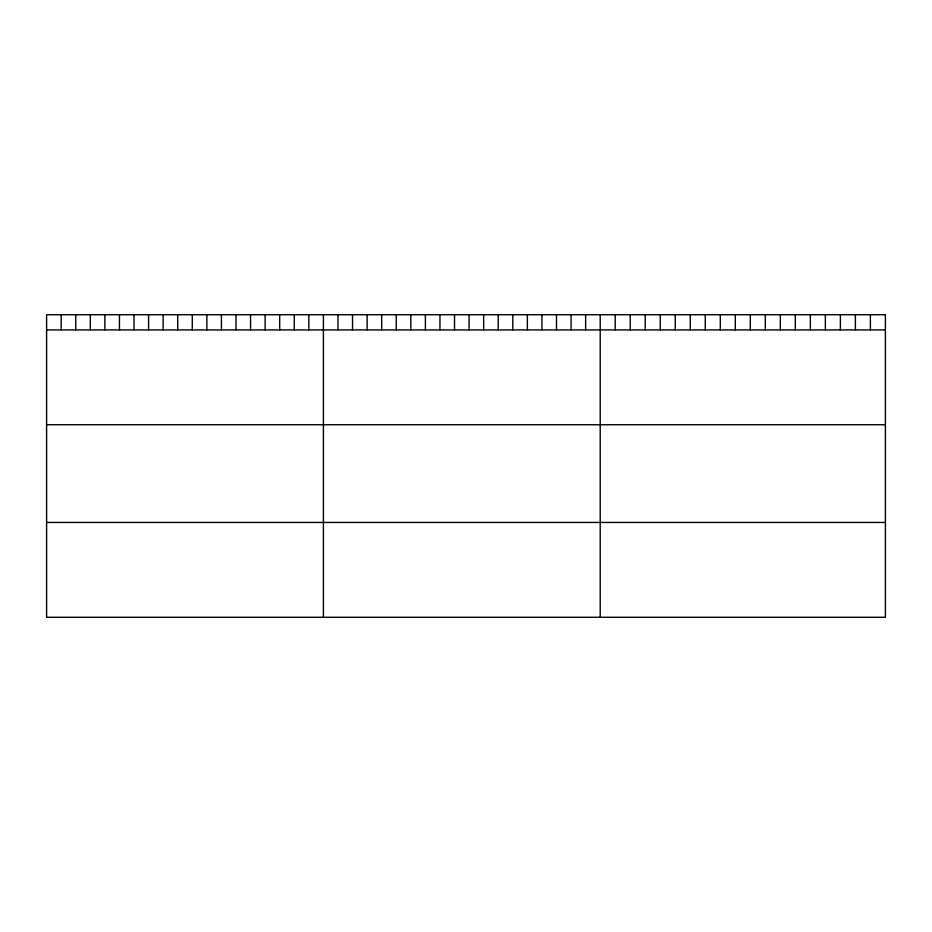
<?xml version="1.0" encoding="UTF-8"?>
<svg xmlns="http://www.w3.org/2000/svg" width="932" height="932" viewBox="0 0 932 932"><rect width="100%" height="100%" fill="white"/><g stroke="black" fill="none" stroke-linecap="round" stroke-linejoin="round"><path stroke-width="1.4" d="M46.6 329.916L885.4 329.916M46.6 424.747L885.4 424.747M46.6 522.444L885.4 522.444M870.395 314.725L870.395 329.916M855.378 314.725L855.378 329.916M840.373 314.725L840.373 329.916M825.356 314.725L825.356 329.916M810.351 314.725L810.351 329.916M795.334 314.725L795.334 329.916M780.329 314.725L780.329 329.916M765.323 314.725L765.323 329.916M750.307 314.725L750.307 329.916M735.301 314.725L735.301 329.916M720.285 314.725L720.285 329.916M705.279 314.725L705.279 329.916M690.274 314.725L690.274 329.916M675.257 314.725L675.257 329.916M660.252 314.725L660.252 329.916M645.235 314.725L645.235 329.916M630.23 314.725L630.23 329.916M615.213 314.725L615.213 329.916M600.208 314.725L600.208 617.275M585.634 314.725L585.634 329.916M571.071 314.725L571.071 329.916M556.497 314.725L556.497 329.916M541.935 314.725L541.935 329.916M527.361 314.725L527.361 329.916M512.798 314.725L512.798 329.916M498.224 314.725L498.224 329.916M483.661 314.725L483.661 329.916M469.087 314.725L469.087 329.916M454.525 314.725L454.525 329.916M439.951 314.725L439.951 329.916M425.388 314.725L425.388 329.916M410.814 314.725L410.814 329.916M396.251 314.725L396.251 329.916M381.677 314.725L381.677 329.916M367.115 314.725L367.115 329.916M352.541 314.725L352.541 329.916M337.978 314.725L337.978 329.916M323.404 314.725L323.404 617.275M308.83 314.725L308.83 329.916M294.267 314.725L294.267 329.916M279.693 314.725L279.693 329.916M265.131 314.725L265.131 329.916M250.557 314.725L250.557 329.916M235.994 314.725L235.994 329.916M221.42 314.725L221.42 329.916M206.857 314.725L206.857 329.916M192.283 314.725L192.283 329.916M177.721 314.725L177.721 329.916M163.147 314.725L163.147 329.916M148.584 314.725L148.584 329.916M134.01 314.725L134.01 329.916M119.447 314.725L119.447 329.916M104.873 314.725L104.873 329.916M90.311 314.725L90.311 329.916M75.737 314.725L75.737 329.916M61.174 314.725L61.174 329.916M885.4 314.725L46.6 314.725L46.6 617.275L885.4 617.275L885.4 314.725"/></g></svg>
